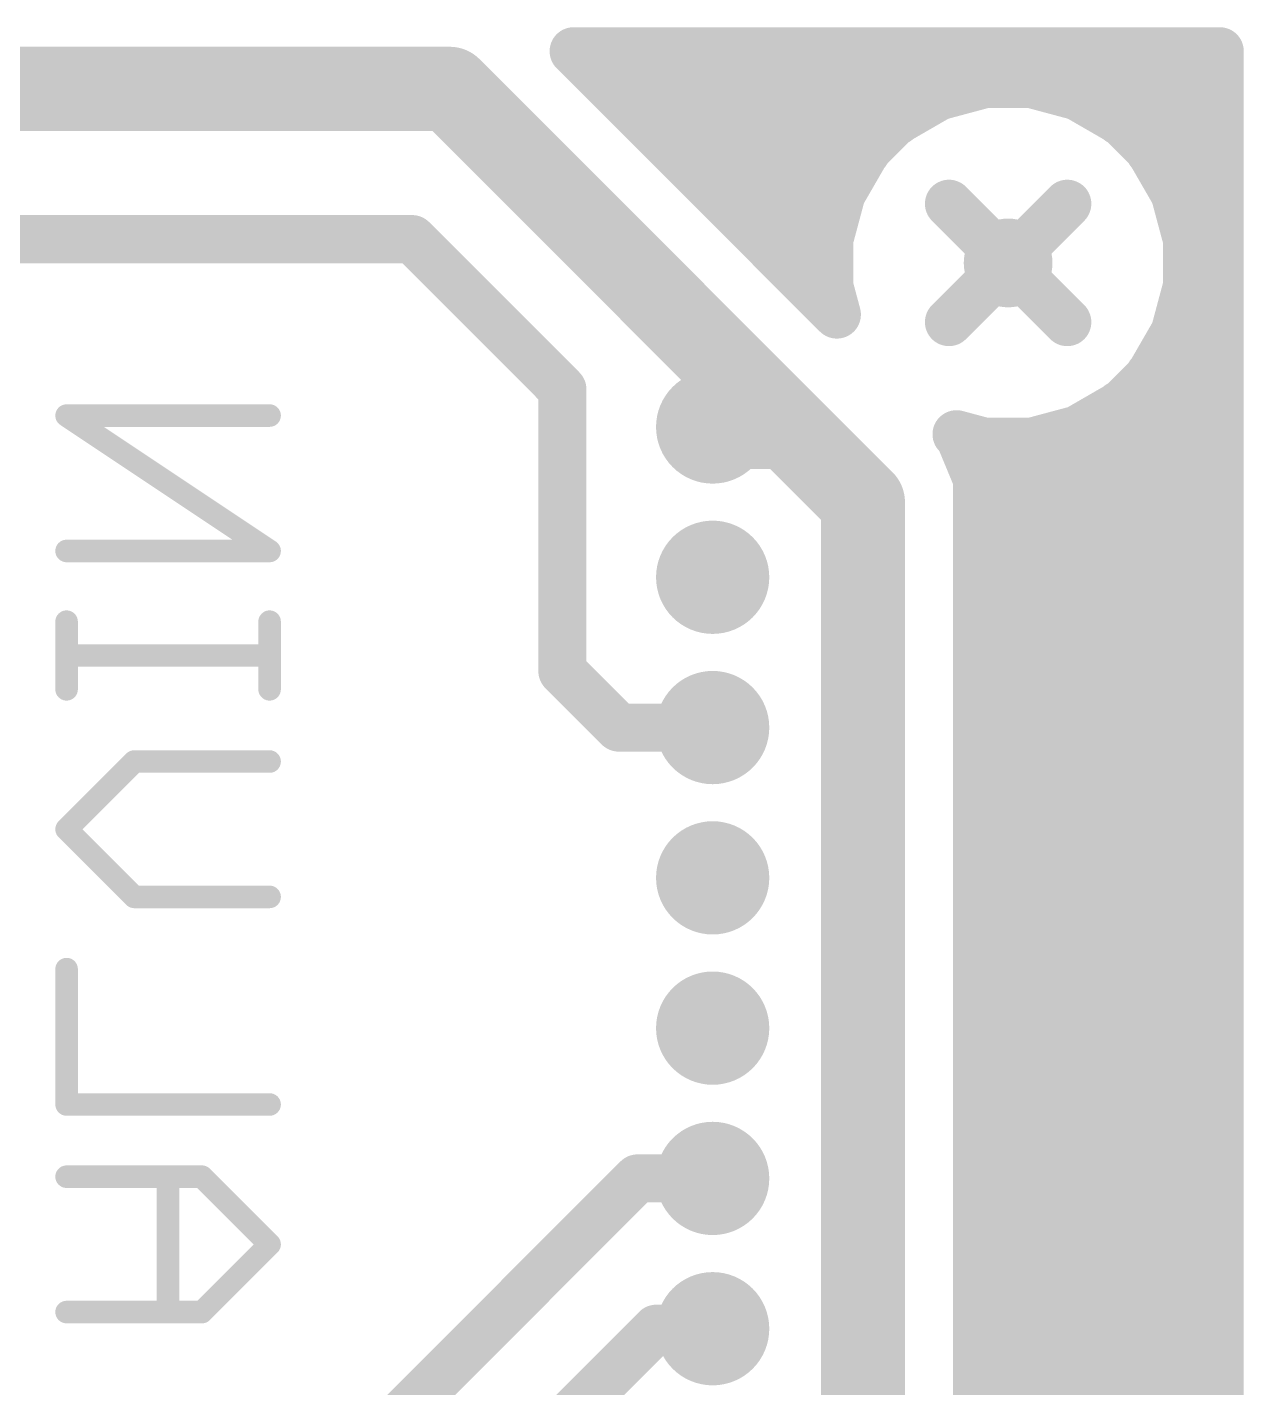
# Model space of a CAD drawing. Extents: x 1 to 49, y 1 to 49.
# Drawn here: x 28.42 to 48.98, y 25.99 to 48.98 of the extents above; entities that cross this region are included whole.
import ezdxf

# ---------------------------------------------------------------- set-up
doc = ezdxf.new("R2010")
doc.units = 0
for name, color, linetype in [('16', 175, 'CONTINUOUS'), ('17', 82, 'CONTINUOUS'), ('18', 82, 'CONTINUOUS')]:
    doc.layers.add(name, color=color, linetype=linetype)

# ---------------------------------------------------------------- blocks, each defined once
blk = doc.blocks.new('ROUNDP')
at = {"const_width": 0.5}
blk.add_lwpolyline([(0, -0.25, 1), (0, 0.25, 1), (0, -0.25)], format="xyb", dxfattribs=at)
blk = doc.blocks.new('ROUNDV')
at = {"const_width": 0.5}
blk.add_lwpolyline([(0, -0.25, 1), (0, 0.25, 1), (0, -0.25)], format="xyb", dxfattribs=at)

msp = doc.modelspace()

# ---------------------------------------------------------------- linework, layer by layer
at = {"layer": '16'}
for points, const_width in [([(41.0985, 45.134), (37.6549, 48.5776)], 0.8128), ([(37.6549, 48.5776), (48.5776, 48.5776)], 0.8128), ([(48.5776, 48.5776), (48.5776, 1.4224)], 0.8128), ([(35.56, 47.9425), (12.025, 47.9425)], 1.4224), ([(40.005, 43.4975), (35.56, 47.9425)], 1.4224), ([(38.2773, 47.9552), (44.3513, 47.9552)], 0.8128), ([(44.6021, 48.0224), (43.8334, 47.8164)], 0.8128), ([(45.3979, 48.0224), (44.6021, 48.0224)], 0.8128), ([(46.1666, 47.8164), (45.3979, 48.0224)], 0.8128), ([(45.6487, 47.9552), (48.5776, 47.9552)], 0.8128), ([(43.8334, 47.8164), (43.1442, 47.4185)], 0.8128), ([(46.8558, 47.4185), (46.1666, 47.8164)], 0.8128), ([(43.0792, 47.3781), (42.6219, 46.9208)], 0.8128), ([(43.1212, 47.3955), (43.0792, 47.3781)], 0.8128), ([(43.1442, 47.4185), (43.1212, 47.3955)], 0.8128), ([(46.8788, 47.3955), (46.8558, 47.4185)], 0.8128), ([(46.9208, 47.3781), (46.8788, 47.3955)], 0.8128), ([(47.3781, 46.9208), (46.9208, 47.3781)], 0.8128), ([(39.0901, 47.1424), (42.8435, 47.1424)], 0.8128), ([(47.1565, 47.1424), (48.5776, 47.1424)], 0.8128), ([(42.5815, 46.8558), (42.1836, 46.1666)], 0.8128), ([(42.6045, 46.8788), (42.5815, 46.8558)], 0.8128), ([(42.6219, 46.9208), (42.6045, 46.8788)], 0.8128), ([(47.3955, 46.8788), (47.3781, 46.9208)], 0.8128), ([(47.4185, 46.8558), (47.3955, 46.8788)], 0.8128), ([(47.8164, 46.1666), (47.4185, 46.8558)], 0.8128), ([(39.9029, 46.3296), (42.2777, 46.3296)], 0.8128), ([(47.7223, 46.3296), (48.5776, 46.3296)], 0.8128), ([(42.1836, 46.1666), (41.9776, 45.3979)], 0.8128), ([(48.0224, 45.3979), (47.8164, 46.1666)], 0.8128), ([(44, 46), (45, 45)], 0.8128), ([(46, 46), (45, 45)], 0.8128), ([(34.925, 45.4025), (12.025, 45.4025)], 0.8128), ([(34.925, 45.4025), (37.465, 42.8625)], 0.8128), ([(40.7157, 45.5168), (42.0095, 45.5168)], 0.8128), ([(41.9776, 45.3979), (41.9776, 44.6021)], 0.8128), ([(47.9905, 45.5168), (48.5776, 45.5168)], 0.8128), ([(48.0224, 44.6021), (48.0224, 45.3979)], 0.8128), ([(42.1047, 44.1278), (41.0985, 45.134)], 0.8128), ([(41.0985, 45.134), (41.0985, 45.134)], 0.8128), ([(45, 45), (44, 44)], 0.8128), ([(45, 45), (46, 44)], 0.8128), ([(41.5285, 44.704), (41.9776, 44.704)], 0.8128), ([(48.0224, 44.704), (48.5776, 44.704)], 0.8128), ([(41.9776, 44.6021), (42.1047, 44.1278)], 0.8128), ([(47.8164, 43.8334), (48.0224, 44.6021)], 0.8128), ([(41.275, 42.2275), (40.005, 43.4975)], 1.4224), ([(47.4185, 43.1442), (47.8164, 43.8334)], 0.8128), ([(47.8319, 43.8912), (48.5776, 43.8912)], 0.8128), ([(40.005, 43.4975), (40.005, 42.2275)], 0.8128), ([(46.9208, 42.6219), (47.3781, 43.0792)], 0.8128), ([(47.3773, 43.0784), (48.5776, 43.0784)], 0.8128), ([(47.3781, 43.0792), (47.3955, 43.1212)], 0.8128), ([(47.3955, 43.1212), (47.4185, 43.1442)], 0.8128), ([(37.465, 42.8625), (37.465, 38.1)], 0.8128), ([(46.8558, 42.5815), (46.8788, 42.6045)], 0.8128), ([(46.8788, 42.6045), (46.9208, 42.6219)], 0.8128), ([(40.005, 42.2275), (41.275, 42.2275)], 1.4224), ([(42.545, 40.9575), (41.275, 42.2275)], 1.4224), ([(46.1666, 42.1836), (46.8558, 42.5815)], 0.8128), ([(32.5149, 40.1323), (29.083, 42.4203)], 0.381), ([(29.083, 42.4203), (32.5149, 42.4203)], 0.381), ([(40.005, 42.2275), (40.0075, 42.2275)], 0.8128), ([(45.3979, 41.9776), (46.1666, 42.1836)], 0.8128), ([(46.3087, 42.2656), (48.5776, 42.2656)], 0.8128), ([(44.1815, 42.051), (44.1278, 42.1047)], 0.8128), ([(44.1278, 42.1047), (44.6021, 41.9776)], 0.8128), ([(44.4754, 41.3415), (44.1815, 42.051)], 0.8128), ([(44.6021, 41.9776), (45.3979, 41.9776)], 0.8128), ([(44.4293, 41.4528), (48.5776, 41.4528)], 0.8128), ([(42.545, 6.985), (42.545, 40.9575)], 1.4224), ([(44.4754, 7.9884), (44.4754, 41.3415)], 0.8128), ([(44.4754, 40.64), (48.5776, 40.64)], 0.8128), ([(29.083, 40.1323), (32.5149, 40.1323)], 0.381), ([(44.4754, 39.8272), (48.5776, 39.8272)], 0.8128), ([(44.4754, 39.0144), (48.5776, 39.0144)], 0.8128), ([(29.083, 37.7935), (29.083, 38.9375)], 0.381), ([(32.5149, 37.7935), (32.5149, 38.9375)], 0.381), ([(29.083, 38.3655), (32.5149, 38.3655)], 0.381), ([(37.465, 38.1), (38.4175, 37.1475)], 0.8128), ([(44.4754, 38.2016), (48.5776, 38.2016)], 0.8128), ([(44.4754, 37.3888), (48.5776, 37.3888)], 0.8128), ([(38.4175, 37.1475), (40.005, 37.1475)], 0.8128), ([(44.4754, 36.576), (48.5776, 36.576)], 0.8128), ([(29.083, 35.4293), (30.227, 36.5733)], 0.381), ([(30.227, 36.5733), (32.5149, 36.5733)], 0.381), ([(44.4754, 35.7632), (48.5776, 35.7632)], 0.8128), ([(30.227, 34.2853), (29.083, 35.4293)], 0.381), ([(44.4754, 34.9504), (48.5776, 34.9504)], 0.8128), ([(44.4754, 34.1376), (48.5776, 34.1376)], 0.8128), ([(32.5149, 34.2853), (30.227, 34.2853)], 0.381), ([(44.4754, 33.3248), (48.5776, 33.3248)], 0.8128), ([(29.083, 30.7771), (29.083, 33.0651)], 0.381), ([(44.4754, 32.512), (48.5776, 32.512)], 0.8128), ([(44.4754, 31.6992), (48.5776, 31.6992)], 0.8128), ([(44.4754, 30.8864), (48.5776, 30.8864)], 0.8128), ([(32.5149, 30.7771), (29.083, 30.7771)], 0.381), ([(44.4754, 30.0736), (48.5776, 30.0736)], 0.8128), ([(38.735, 29.5275), (33.9725, 24.765)], 0.8128), ([(40.005, 29.5275), (38.735, 29.5275)], 0.8128), ([(31.371, 29.5569), (29.083, 29.5569)], 0.381), ([(30.799, 27.2689), (30.799, 29.5569)], 0.381), ([(32.5149, 28.4129), (31.371, 29.5569)], 0.381), ([(44.4754, 29.2608), (48.5776, 29.2608)], 0.8128), ([(44.4754, 28.448), (48.5776, 28.448)], 0.8128), ([(31.371, 27.2689), (32.5149, 28.4129)], 0.381), ([(44.4754, 27.6352), (48.5776, 27.6352)], 0.8128), ([(29.083, 27.2689), (31.371, 27.2689)], 0.381), ([(39.0525, 26.9875), (35.8775, 23.8125)], 0.8128), ([(40.005, 26.9875), (39.0525, 26.9875)], 0.8128), ([(44.4754, 26.8224), (48.5776, 26.8224)], 0.8128), ([(44.4754, 26.0096), (48.5776, 26.0096)], 0.8128)]:
    msp.add_lwpolyline(points, dxfattribs=dict(at, const_width=const_width))
for points, const_width in [([(37.7986, 48.7213, 1), (37.5112, 48.4339)], 0.4064), ([(37.6549, 48.7808, 1), (37.6549, 48.3744)], 0.4064), ([(48.7808, 48.5776, 1), (48.3744, 48.5776)], 0.4064), ([(48.5776, 48.3744, 1), (48.5776, 48.7808)], 0.4064), ([(35.8114, 48.1939, 1), (35.3086, 47.6911)], 0.7112), ([(35.56, 47.5869, 1), (35.56, 48.2981)], 0.7112), ([(38.2773, 48.1584, 1), (38.2773, 47.752)], 0.4064), ([(44.3513, 47.752, 1), (44.3513, 48.1584)], 0.4064), ([(44.6021, 48.2256, 1), (44.6021, 47.8192)], 0.4064), ([(44.6547, 47.8261, 1), (44.5495, 48.2187)], 0.4064), ([(45.4505, 48.2187, 1), (45.3453, 47.8261)], 0.4064), ([(45.3979, 47.8192, 1), (45.3979, 48.2256)], 0.4064), ([(45.6487, 48.1584, 1), (45.6487, 47.752)], 0.4064), ([(48.5776, 47.752, 1), (48.5776, 48.1584)], 0.4064), ([(43.7808, 48.0127, 1), (43.886, 47.6201)], 0.4064), ([(43.935, 47.6404, 1), (43.7318, 47.9924)], 0.4064), ([(46.2682, 47.9924, 1), (46.065, 47.6404)], 0.4064), ([(46.114, 47.6201, 1), (46.2192, 48.0127)], 0.4064), ([(43.0014, 47.5659, 1), (43.1569, 47.1904)], 0.4064), ([(42.9775, 47.5392, 1), (43.2649, 47.2519)], 0.4064), ([(43.2229, 47.2344, 1), (42.9355, 47.5218)], 0.4064), ([(43.0426, 47.5945, 1), (43.2458, 47.2425)], 0.4064), ([(43.2879, 47.2748, 1), (43.0005, 47.5622)], 0.4064), ([(43.199, 47.2078, 1), (43.0435, 47.5833)], 0.4064), ([(46.9995, 47.5622, 1), (46.7121, 47.2748)], 0.4064), ([(46.9565, 47.5833, 1), (46.801, 47.2078)], 0.4064), ([(47.0645, 47.5218, 1), (46.7771, 47.2344)], 0.4064), ([(46.7351, 47.2519, 1), (47.0225, 47.5392)], 0.4064), ([(46.7542, 47.2425, 1), (46.9574, 47.5945)], 0.4064), ([(46.8431, 47.1904, 1), (46.9986, 47.5659)], 0.4064), ([(39.0901, 47.3456, 1), (39.0901, 46.9392)], 0.4064), ([(42.8435, 46.9392, 1), (42.8435, 47.3456)], 0.4064), ([(47.1565, 47.3456, 1), (47.1565, 46.9392)], 0.4064), ([(48.5776, 46.9392, 1), (48.5776, 47.3456)], 0.4064), ([(42.4378, 46.9995, 1), (42.7252, 46.7121)], 0.4064), ([(42.4167, 46.9565, 1), (42.7922, 46.801)], 0.4064), ([(42.7575, 46.7542, 1), (42.4055, 46.9574)], 0.4064), ([(42.4782, 47.0645, 1), (42.7656, 46.7771)], 0.4064), ([(42.8096, 46.8431, 1), (42.4341, 46.9986)], 0.4064), ([(42.7481, 46.7351, 1), (42.4608, 47.0225)], 0.4064), ([(47.5659, 46.9986, 1), (47.1904, 46.8431)], 0.4064), ([(47.5392, 47.0225, 1), (47.2519, 46.7351)], 0.4064), ([(47.2078, 46.801, 1), (47.5833, 46.9565)], 0.4064), ([(47.5945, 46.9574, 1), (47.2425, 46.7542)], 0.4064), ([(47.2344, 46.7771, 1), (47.5218, 47.0645)], 0.4064), ([(47.2748, 46.7121, 1), (47.5622, 46.9995)], 0.4064), ([(39.9029, 46.5328, 1), (39.9029, 46.1264)], 0.4064), ([(42.2777, 46.1264, 1), (42.2777, 46.5328)], 0.4064), ([(47.7223, 46.5328, 1), (47.7223, 46.1264)], 0.4064), ([(48.5776, 46.1264, 1), (48.5776, 46.5328)], 0.4064), ([(42.0076, 46.2682, 1), (42.3595, 46.065)], 0.4064), ([(42.3798, 46.114, 1), (41.9873, 46.2192)], 0.4064), ([(48.0127, 46.2192, 1), (47.6201, 46.114)], 0.4064), ([(47.6404, 46.065, 1), (47.9924, 46.2682)], 0.4064), ([(44.1437, 46.1437, 1), (43.8563, 45.8563)], 0.4064), ([(46.1437, 45.8563, 1), (45.8563, 46.1437)], 0.4064), ([(35.0687, 45.5462, 1), (34.7813, 45.2588)], 0.4064), ([(34.925, 45.1993, 1), (34.925, 45.6057)], 0.4064), ([(40.7157, 45.72, 1), (40.7157, 45.3136)], 0.4064), ([(42.1808, 45.3979, 1), (41.7744, 45.3979)], 0.4064), ([(42.0095, 45.3136, 1), (42.0095, 45.72)], 0.4064), ([(47.9905, 45.72, 1), (47.9905, 45.3136)], 0.4064), ([(48.2256, 45.3979, 1), (47.8192, 45.3979)], 0.4064), ([(48.5776, 45.3136, 1), (48.5776, 45.72)], 0.4064), ([(41.2422, 45.2777, 1), (40.9548, 44.9903)], 0.4064), ([(41.0985, 45.3372, 1), (41.0985, 44.9308)], 0.4064), ([(41.0985, 44.9308, 1), (41.0985, 45.3372)], 0.4064), ([(41.7813, 45.4505, 1), (42.1739, 45.3453)], 0.4064), ([(47.8261, 45.3453, 1), (48.2187, 45.4505)], 0.4064), ([(40.9548, 44.9903, 1), (41.2422, 45.2777)], 0.4064), ([(45.1437, 45.1437, 1), (44.8563, 44.8563)], 0.4064), ([(44.8563, 45.1437, 1), (45.1437, 44.8563)], 0.4064), ([(45.1437, 44.8563, 1), (44.8563, 45.1437)], 0.4064), ([(44.8563, 44.8563, 1), (45.1437, 45.1437)], 0.4064), ([(41.5285, 44.9072, 1), (41.5285, 44.5008)], 0.4064), ([(41.9776, 44.5008, 1), (41.9776, 44.9072)], 0.4064), ([(48.0224, 44.9072, 1), (48.0224, 44.5008)], 0.4064), ([(48.5776, 44.5008, 1), (48.5776, 44.9072)], 0.4064), ([(42.1739, 44.6547, 1), (41.7813, 44.5495)], 0.4064), ([(48.2187, 44.5495, 1), (47.8261, 44.6547)], 0.4064), ([(41.7744, 44.6021, 1), (42.1808, 44.6021)], 0.4064), ([(47.8192, 44.6021, 1), (48.2256, 44.6021)], 0.4064), ([(41.9084, 44.0752, 1), (42.301, 44.1804)], 0.4064), ([(41.961, 43.9841, 1), (42.2484, 44.2715)], 0.4064), ([(40.2564, 43.7489, 1), (39.7536, 43.2461)], 0.7112), ([(43.8563, 44.1437, 1), (44.1437, 43.8563)], 0.4064), ([(45.8563, 43.8563, 1), (46.1437, 44.1437)], 0.4064), ([(47.8319, 44.0944, 1), (47.8319, 43.688)], 0.4064), ([(47.9924, 43.7318, 1), (47.6404, 43.935)], 0.4064), ([(48.5776, 43.688, 1), (48.5776, 44.0944)], 0.4064), ([(39.7536, 43.2461, 1), (40.2564, 43.7489)], 0.7112), ([(47.6201, 43.886, 1), (48.0127, 43.7808)], 0.4064), ([(40.2082, 43.4975, 1), (39.8018, 43.4975)], 0.4064), ([(47.3773, 43.2816, 1), (47.3773, 42.8752)], 0.4064), ([(47.2519, 43.2649, 1), (47.5392, 42.9775)], 0.4064), ([(47.5833, 43.0435, 1), (47.2078, 43.199)], 0.4064), ([(47.5218, 42.9355, 1), (47.2344, 43.2229)], 0.4064), ([(47.5622, 43.0005, 1), (47.2748, 43.2879)], 0.4064), ([(48.5776, 42.8752, 1), (48.5776, 43.2816)], 0.4064), ([(37.6682, 42.8625, 1), (37.2618, 42.8625)], 0.4064), ([(47.1904, 43.1569, 1), (47.5659, 43.0014)], 0.4064), ([(47.2425, 43.2458, 1), (47.5945, 43.0426)], 0.4064), ([(37.3213, 42.7188, 1), (37.6087, 43.0062)], 0.4064), ([(47.0225, 42.4608, 1), (46.7351, 42.7481)], 0.4064), ([(46.9986, 42.4341, 1), (46.8431, 42.8096)], 0.4064), ([(40.005, 42.5831, 1), (40.005, 41.8719)], 0.7112), ([(41.5264, 42.4789, 1), (41.0236, 41.9761)], 0.7112), ([(41.0236, 41.9761, 1), (41.5264, 42.4789)], 0.7112), ([(41.275, 41.8719, 1), (41.275, 42.5831)], 0.7112), ([(46.7121, 42.7252, 1), (46.9995, 42.4378)], 0.4064), ([(46.801, 42.7922, 1), (46.9565, 42.4167)], 0.4064), ([(46.7771, 42.7656, 1), (47.0645, 42.4782)], 0.4064), ([(46.9574, 42.4055, 1), (46.7542, 42.7575)], 0.4064), ([(29.083, 42.5155, 1), (29.083, 42.325)], 0.1905), ([(29.1358, 42.4995, 1), (29.0302, 42.341)], 0.1905), ([(32.5149, 42.325, 1), (32.5149, 42.5155)], 0.1905), ([(40.005, 42.4307, 1), (40.005, 42.0243)], 0.4064), ([(40.0075, 42.0243, 1), (40.0075, 42.4307)], 0.4064), ([(46.065, 42.3595, 1), (46.2682, 42.0076)], 0.4064), ([(46.3087, 42.4688, 1), (46.3087, 42.0624)], 0.4064), ([(46.2192, 41.9873, 1), (46.114, 42.3798)], 0.4064), ([(48.5776, 42.0624, 1), (48.5776, 42.4688)], 0.4064), ([(39.8018, 42.2275, 1), (40.2082, 42.2275)], 0.4064), ([(44.2715, 42.2484, 1), (43.9841, 41.961)], 0.4064), ([(44.1804, 42.301, 1), (44.0752, 41.9084)], 0.4064), ([(44.3692, 42.1287, 1), (43.9938, 41.9732)], 0.4064), ([(44.0378, 41.9073, 1), (44.3252, 42.1947)], 0.4064), ([(44.6021, 42.1808, 1), (44.6021, 41.7744)], 0.4064), ([(44.5495, 41.7813, 1), (44.6547, 42.1739)], 0.4064), ([(45.3453, 42.1739, 1), (45.4505, 41.7813)], 0.4064), ([(45.3979, 41.7744, 1), (45.3979, 42.1808)], 0.4064), ([(44.4293, 41.656, 1), (44.4293, 41.2496)], 0.4064), ([(48.5776, 41.2496, 1), (48.5776, 41.656)], 0.4064), ([(42.9006, 40.9575, 1), (42.1894, 40.9575)], 0.7112), ([(44.6786, 41.3415, 1), (44.2722, 41.3415)], 0.4064), ([(44.2877, 41.2637, 1), (44.6631, 41.4192)], 0.4064), ([(42.2936, 40.7061, 1), (42.7964, 41.2089)], 0.7112), ([(44.4754, 40.8432, 1), (44.4754, 40.4368)], 0.4064), ([(48.5776, 40.4368, 1), (48.5776, 40.8432)], 0.4064), ([(29.083, 40.2275, 1), (29.083, 40.037)], 0.1905), ([(32.4621, 40.053, 1), (32.5678, 40.2115)], 0.1905), ([(32.5149, 40.037, 1), (32.5149, 40.2275)], 0.1905), ([(44.4754, 40.0304, 1), (44.4754, 39.624)], 0.4064), ([(48.5776, 39.624, 1), (48.5776, 40.0304)], 0.4064), ([(44.4754, 39.2176, 1), (44.4754, 38.8112)], 0.4064), ([(48.5776, 38.8112, 1), (48.5776, 39.2176)], 0.4064), ([(29.1783, 38.9375, 1), (28.9878, 38.9375)], 0.1905), ([(32.6102, 38.9375, 1), (32.4197, 38.9375)], 0.1905), ([(29.083, 38.4607, 1), (29.083, 38.2702)], 0.1905), ([(32.5149, 38.2702, 1), (32.5149, 38.4607)], 0.1905), ([(37.6087, 38.2437, 1), (37.3213, 37.9563)], 0.4064), ([(44.4754, 38.4048, 1), (44.4754, 37.9984)], 0.4064), ([(48.5776, 37.9984, 1), (48.5776, 38.4048)], 0.4064), ([(37.2618, 38.1, 1), (37.6682, 38.1)], 0.4064), ([(28.9878, 37.7935, 1), (29.1783, 37.7935)], 0.1905), ([(32.4197, 37.7935, 1), (32.6102, 37.7935)], 0.1905), ([(44.4754, 37.592, 1), (44.4754, 37.1856)], 0.4064), ([(48.5776, 37.1856, 1), (48.5776, 37.592)], 0.4064), ([(38.4175, 37.3507, 1), (38.4175, 36.9443)], 0.4064), ([(38.2738, 37.0038, 1), (38.5612, 37.2912)], 0.4064), ([(40.005, 36.9443, 1), (40.005, 37.3507)], 0.4064), ([(44.4754, 36.7792, 1), (44.4754, 36.3728)], 0.4064), ([(48.5776, 36.3728, 1), (48.5776, 36.7792)], 0.4064), ([(30.227, 36.6685, 1), (30.227, 36.478)], 0.1905), ([(30.2943, 36.5059, 1), (30.1596, 36.6406)], 0.1905), ([(32.5149, 36.478, 1), (32.5149, 36.6685)], 0.1905), ([(44.4754, 35.9664, 1), (44.4754, 35.56)], 0.4064), ([(48.5776, 35.56, 1), (48.5776, 35.9664)], 0.4064), ([(29.1504, 35.4966, 1), (29.0156, 35.3619)], 0.1905), ([(29.0156, 35.4966, 1), (29.1504, 35.3619)], 0.1905), ([(44.4754, 35.1536, 1), (44.4754, 34.7472)], 0.4064), ([(48.5776, 34.7472, 1), (48.5776, 35.1536)], 0.4064), ([(44.4754, 34.3408, 1), (44.4754, 33.9344)], 0.4064), ([(48.5776, 33.9344, 1), (48.5776, 34.3408)], 0.4064), ([(30.227, 34.3806, 1), (30.227, 34.1901)], 0.1905), ([(30.1596, 34.218, 1), (30.2943, 34.3527)], 0.1905), ([(32.5149, 34.1901, 1), (32.5149, 34.3806)], 0.1905), ([(44.4754, 33.528, 1), (44.4754, 33.1216)], 0.4064), ([(48.5776, 33.1216, 1), (48.5776, 33.528)], 0.4064), ([(29.1783, 33.0651, 1), (28.9878, 33.0651)], 0.1905), ([(44.4754, 32.7152, 1), (44.4754, 32.3088)], 0.4064), ([(48.5776, 32.3088, 1), (48.5776, 32.7152)], 0.4064), ([(44.4754, 31.9024, 1), (44.4754, 31.496)], 0.4064), ([(48.5776, 31.496, 1), (48.5776, 31.9024)], 0.4064), ([(44.4754, 31.0896, 1), (44.4754, 30.6832)], 0.4064), ([(48.5776, 30.6832, 1), (48.5776, 31.0896)], 0.4064), ([(29.083, 30.8724, 1), (29.083, 30.6819)], 0.1905), ([(28.9878, 30.7771, 1), (29.1783, 30.7771)], 0.1905), ([(32.5149, 30.6819, 1), (32.5149, 30.8724)], 0.1905), ([(44.4754, 30.2768, 1), (44.4754, 29.8704)], 0.4064), ([(48.5776, 29.8704, 1), (48.5776, 30.2768)], 0.4064), ([(38.735, 29.7307, 1), (38.735, 29.3243)], 0.4064), ([(38.8787, 29.3838, 1), (38.5913, 29.6712)], 0.4064), ([(40.005, 29.3243, 1), (40.005, 29.7307)], 0.4064), ([(29.083, 29.6521, 1), (29.083, 29.4616)], 0.1905), ([(30.8942, 29.5569, 1), (30.7037, 29.5569)], 0.1905), ([(31.4383, 29.6242, 1), (31.3036, 29.4895)], 0.1905), ([(31.371, 29.4616, 1), (31.371, 29.6521)], 0.1905), ([(44.4754, 29.464, 1), (44.4754, 29.0576)], 0.4064), ([(48.5776, 29.0576, 1), (48.5776, 29.464)], 0.4064), ([(44.4754, 28.6512, 1), (44.4754, 28.2448)], 0.4064), ([(48.5776, 28.2448, 1), (48.5776, 28.6512)], 0.4064), ([(32.5823, 28.3455, 1), (32.4476, 28.4802)], 0.1905), ([(32.4476, 28.3455, 1), (32.5823, 28.4802)], 0.1905), ([(44.4754, 27.8384, 1), (44.4754, 27.432)], 0.4064), ([(48.5776, 27.432, 1), (48.5776, 27.8384)], 0.4064), ([(29.083, 27.3642, 1), (29.083, 27.1737)], 0.1905), ([(30.7037, 27.2689, 1), (30.8942, 27.2689)], 0.1905), ([(31.3036, 27.3363, 1), (31.4383, 27.2016)], 0.1905), ([(31.371, 27.1737, 1), (31.371, 27.3642)], 0.1905), ([(39.0525, 27.1907, 1), (39.0525, 26.7843)], 0.4064), ([(39.1962, 26.8438, 1), (38.9088, 27.1312)], 0.4064), ([(40.005, 26.7843, 1), (40.005, 27.1907)], 0.4064), ([(44.4754, 27.0256, 1), (44.4754, 26.6192)], 0.4064), ([(48.5776, 26.6192, 1), (48.5776, 27.0256)], 0.4064), ([(44.4754, 26.2128, 1), (44.4754, 25.8064)], 0.4064), ([(48.5776, 25.8064, 1), (48.5776, 26.2128)], 0.4064)]:
    msp.add_lwpolyline(points, format="xyb", dxfattribs=dict(at, const_width=const_width))

# ---------------------------------------------------------------- block references
at = {"layer": '17', "xscale": 1.9144, "yscale": 1.9144}
for p in [(40.005, 42.2275), (40.005, 42.2275), (40.005, 39.6875), (40.005, 39.6875), (40.005, 37.1475), (40.005, 37.1475), (40.005, 34.6075), (40.005, 34.6075), (40.005, 32.0675), (40.005, 32.0675), (40.005, 29.5275), (40.005, 29.5275), (40.005, 26.9875), (40.005, 26.9875)]:
    msp.add_blockref('ROUNDP', p, dxfattribs=at)
at = {"layer": '18', "xscale": 1.5, "yscale": 1.5}
msp.add_blockref('ROUNDV', (45, 45), dxfattribs=at)
msp.add_blockref('ROUNDV', (45, 45), dxfattribs=at)

doc.saveas('drawing.dxf')
